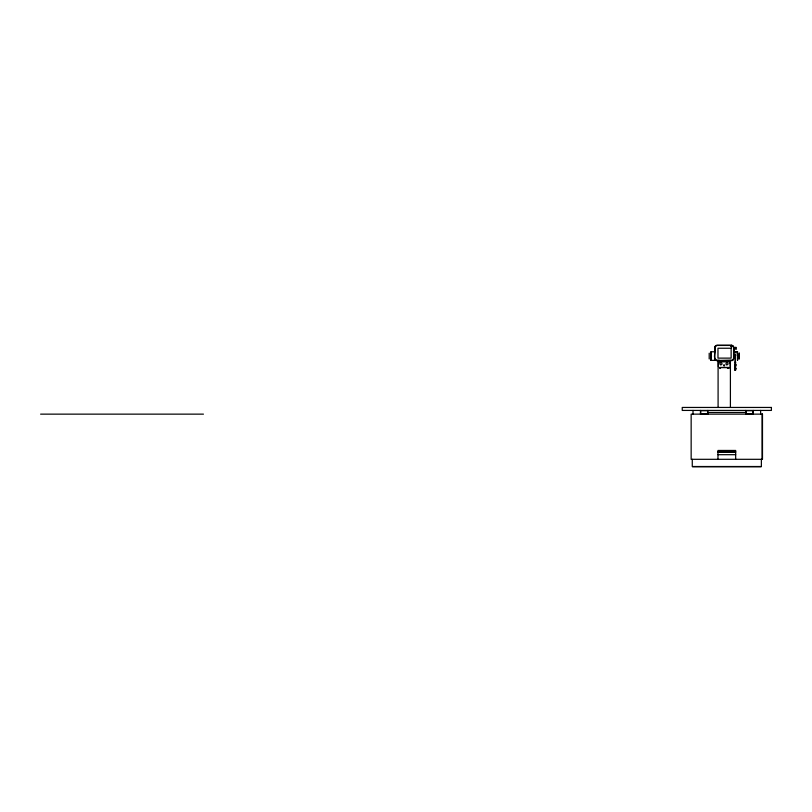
<?xml version="1.0" encoding="UTF-8"?>
<svg xmlns="http://www.w3.org/2000/svg" width="812" height="812" viewBox="0 0 812 812"><rect width="100%" height="100%" fill="white"/><g stroke="black" fill="none" stroke-linecap="round" stroke-linejoin="round"><path stroke-width="1.22" d="M735.692 368.942C734.87 370.536 735.124 369.409 735.692 368.404M735.601 370.16L735.114 369.095M735.286 370.343L735.378 369.095M735.601 369.764C735.418 368.749 735.083 370.8 735.581 369.582M735.692 368.8L735.053 368.76L735.692 368.009M735.104 367.663C736.007 368.404 734.962 366.821 735.581 367.44M735.601 367.633C734.982 367.542 735.53 368.821 735.367 367.978M735.601 368.76L735.114 368.242M735.581 368.546L735.459 368.242M735.489 370.16L735.581 369.338M735.367 369.653L735.154 370.079M735.073 368.709L735.642 368.871M735.256 366.689L735.428 366.283M735.439 367.125L735.378 367.024M735.631 368.465L735.378 368.516M731.795 346.805C731.582 343.557 730.485 348.876 732.099 345.932M735.692 365.4L735.053 365.704L735.692 365.613M735.631 366.07L735.073 366.05L735.692 366.05M735.154 365.735L735.692 365.836M735.581 366.517L735.164 365.847M735.692 364.679L735.073 364.547L735.692 364.466M735.642 364.923L735.692 364.933M735.642 365.126L735.692 365.146M735.357 370.201L735.398 354.915M735.52 364.192L735.692 364.202M735.52 363.015L735.388 362.913M735.53 362.7L735.307 362.771M735.307 363.471L735.52 363.471M735.642 363.999L735.692 363.989M735.591 364.212L735.388 364.223M735.317 366.892L735.164 366.983M735.581 364.476L735.367 364.537M734.657 347.353L736.119 347.353M734.464 348.084L736.311 348.084M736.484 349.14L734.007 349.14L734.007 351.576L736.484 351.576M714.672 351.779L711.079 351.779L711.079 360.366L719.462 360.366M734.464 352.814L736.311 352.814M734.941 354.915L735.834 354.915M735.083 355.27L735.682 355.27M735.144 362.081L735.692 362.081M735.144 362.294L735.692 362.294M719.736 367.582L728.79 367.582L728.79 368.181M708.825 412.455L744.817 412.455M40.6 414.14L203.447 414.14M717.97 451.624L735.672 451.624M717.97 452.243L735.672 452.243M717.97 454.69L735.672 454.69M692.494 466.738L761.148 466.738M731.338 346.866L730.891 346.288M762.113 414.14L762.113 459.308M761.372 459.308L761.372 466.514L692.271 466.514L692.271 459.308M760.631 410.425L760.631 414.14M753.201 410.425L753.201 414.14M745.771 410.425L745.771 414.14M737.621 351.779L737.621 360.366M737.428 351.779L737.428 360.366M735.672 459.308L735.672 450.457L717.97 450.457L717.97 459.308M735.205 354.915L735.205 370.181M730.404 360.396L730.404 407.33M730.171 366.699L730.171 361.827L718.366 361.827L718.366 366.699M729.755 360.589L729.755 363.076M727.43 368.181L728.922 368.313L728.922 367.45L719.615 367.45L719.615 368.313L720.366 368.313M718.752 360.589L718.752 363.076M718.092 360.355L718.092 407.451M710.876 351.779L710.876 360.366M709.201 353.19L709.201 358.955M707.871 410.425L707.871 414.14M700.441 410.425L700.441 414.14M693.012 410.425L693.012 414.14M723.593 365.258C724.355 367.643 725.441 363.583 723.593 365.258M715.037 346.866C716.58 350.408 711.738 358.965 717.016 360.477L732.718 360.081L733.571 358.407L733.571 347.516L733.175 346.288L731.49 345.435L717.016 345.435L715.037 346.866M735.073 364.761L735.164 364.75M731.5 345.262L716.996 345.262A2.243 2.243 0 0 0 714.763 347.495L714.763 358.417A2.243 2.243 0 0 0 716.996 360.66L731.5 360.66A2.243 2.243 0 0 0 733.743 358.417L733.743 347.495A2.243 2.243 0 0 0 731.5 345.262M731.135 348.246L717.97 348.246L717.97 358.122L731.135 358.122L731.135 348.246M739.306 353.19L739.062 358.955L739.306 353.19M771.4 407.451L682.242 407.451L682.242 410.425L771.4 410.425L771.4 407.451M707.597 410.699L700.726 410.699L700.726 413.856L707.597 413.856L707.597 410.699M752.917 410.699L746.045 410.699L746.045 413.856L752.917 413.856L752.917 410.699M762.488 414.14L691.154 414.14L691.154 459.308L762.488 459.308L762.488 414.14M720.457 364.679A1.035 1.035 0 0 0 722.02 363.786A1.035 1.035 0 0 0 720.457 362.883A1.035 1.035 0 0 0 720.457 364.679M726.476 364.679A1.035 1.035 0 0 0 728.029 363.786A1.035 1.035 0 0 0 726.476 362.883A1.035 1.035 0 0 0 726.476 364.679"/></g></svg>
